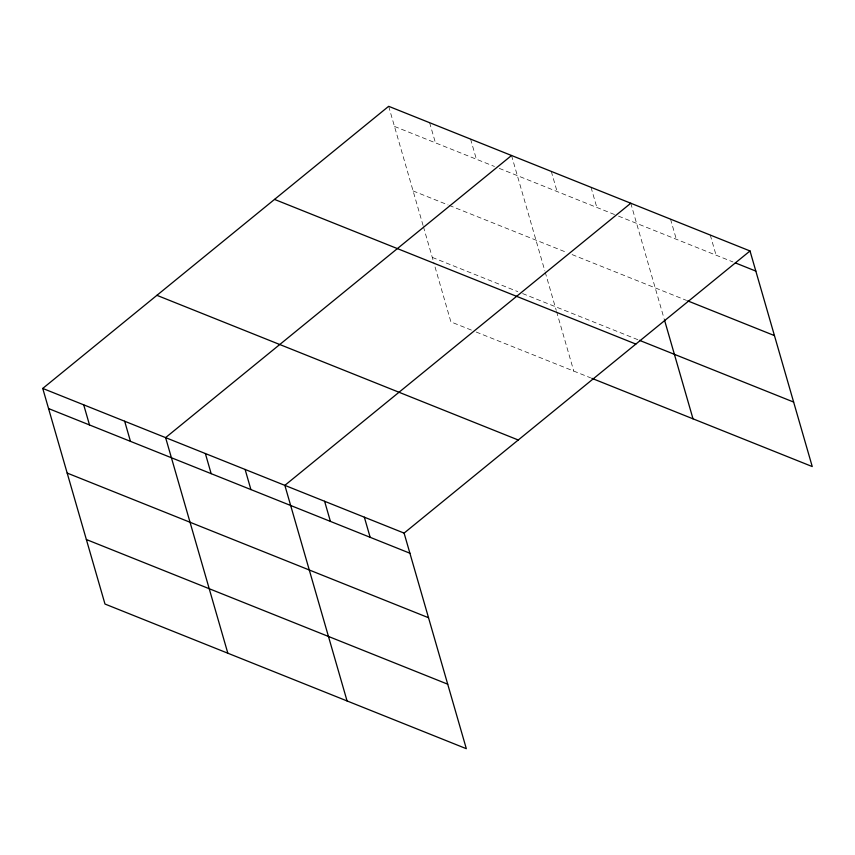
<?xml version="1.0" encoding="UTF-8"?>
<svg xmlns="http://www.w3.org/2000/svg" width="855" height="855" viewBox="0 0 855 855"><rect width="100%" height="100%" fill="white"/><g stroke="black" fill="none" stroke-linecap="round" stroke-linejoin="round"><path stroke-width="0.64" stroke-dasharray="4.28 3.21" d="M394.486 126.433L494.457 166.458M499.277 168.382L617.31 215.642M618.518 216.123L732.949 261.94M413.104 190.932L448.031 204.922M449.238 205.403L566.074 252.182M572.091 254.587L686.522 300.404M432.288 257.398L517.799 291.63M522.619 293.564L638.258 339.852M471.383 330.094L450.906 321.897L433.742 262.453M476.192 332.029L590.623 377.835M710.27 235.061L716.084 255.185M670.523 219.147L676.337 239.272M630.776 203.234L664.057 318.541M591.029 187.32L596.833 207.444M551.283 171.406L557.086 191.531M511.536 155.492L544.817 270.8M545.18 272.072L556.242 310.376M556.605 311.637L573.758 371.091M470.581 139.098L476.385 159.222M429.627 122.703L435.441 142.828M388.672 106.309L423.065 225.442M423.428 226.725L433.378 261.192"/><path stroke-width="1.28" d="M42.75 388.437L404.094 533.103L466.328 748.691L104.983 604.036L42.75 388.437L388.672 106.309L750.017 250.964L812.25 466.563L591.831 378.316M511.536 155.492L165.603 437.621L227.836 653.22M630.776 203.234L284.854 485.362L347.077 700.961M404.094 533.103L750.017 250.964M735.353 262.902L755.831 271.099M687.73 300.885L774.448 335.598M639.455 340.333L793.632 402.064M274.519 199.407L635.864 344.073M156.903 295.328L518.248 439.994M48.564 408.562L409.908 553.228M67.182 473.072L428.526 617.727M86.366 539.526L447.71 684.192M664.431 319.813L693.01 418.822M364.348 517.19L370.162 537.314M324.601 501.276L330.415 521.4M245.107 469.448L250.91 489.573M205.36 453.535L211.164 473.659M124.659 421.226L130.462 441.351M83.704 404.832L89.508 424.956"/></g></svg>
